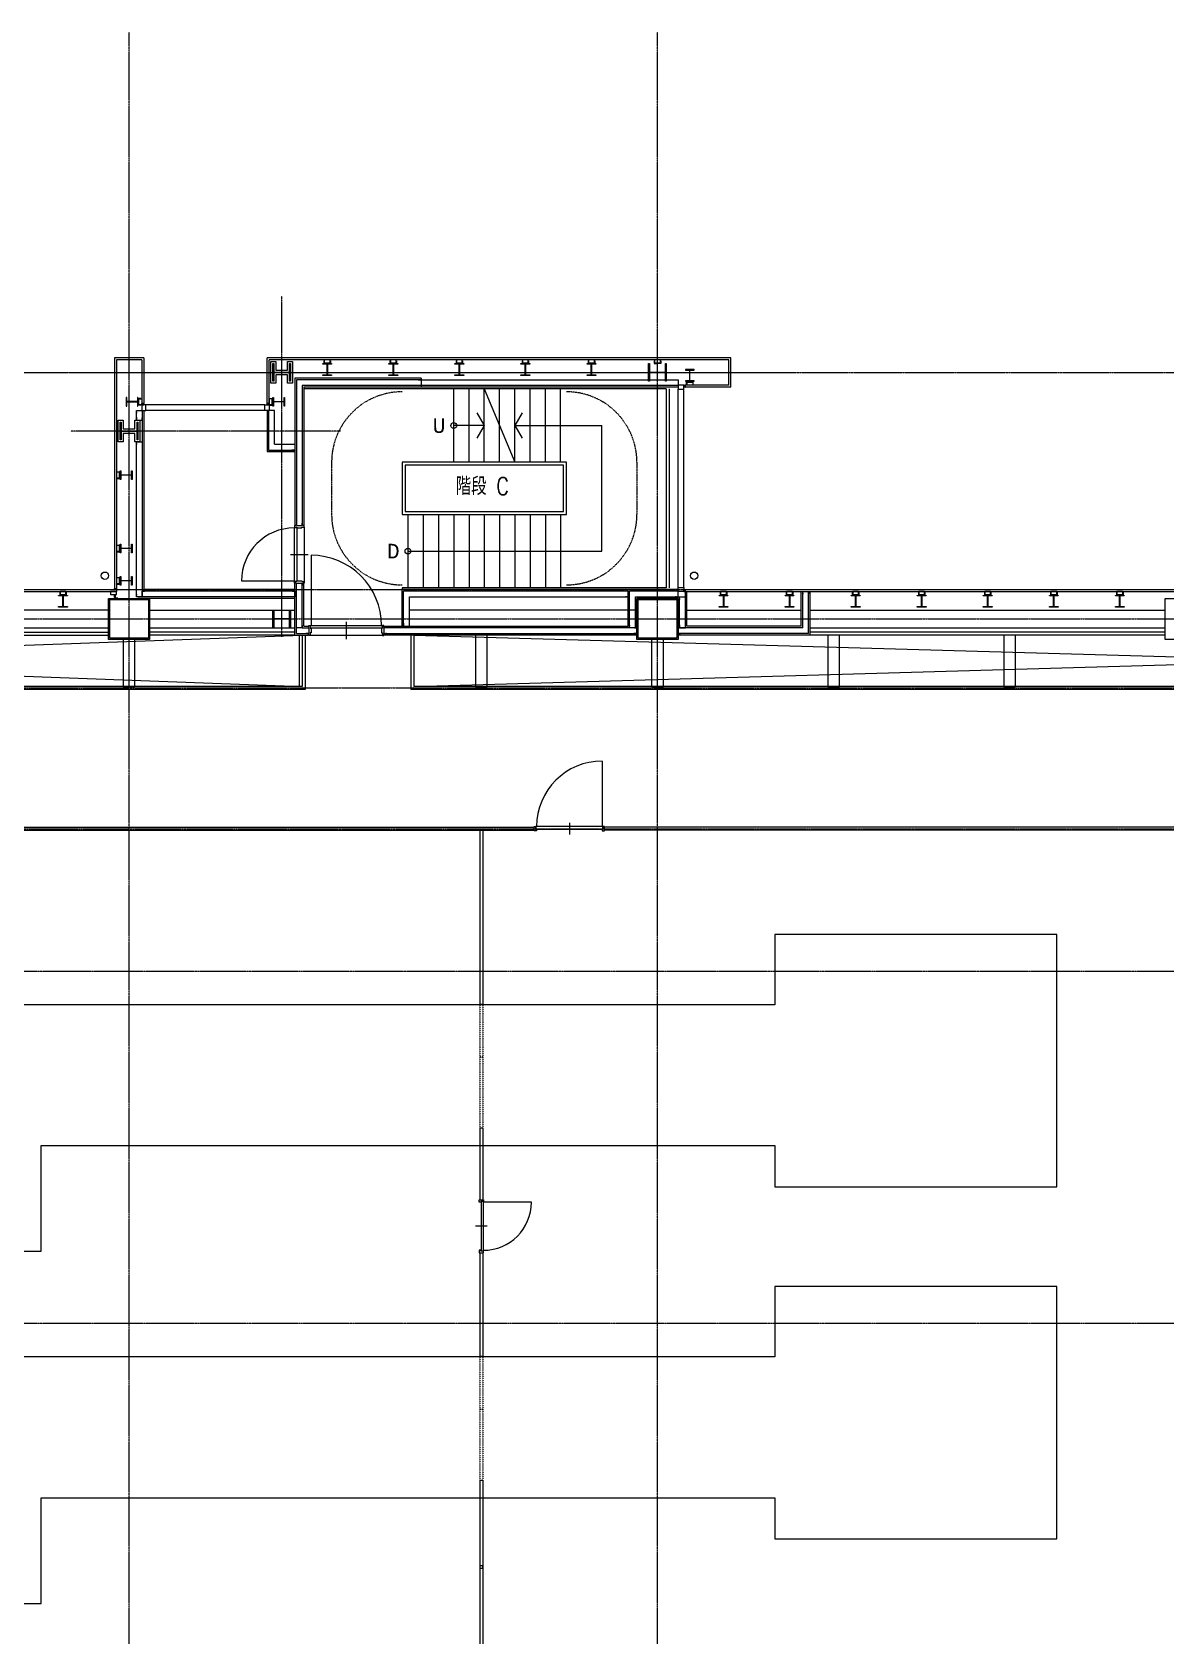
# Model space of a CAD drawing. Extents: x 73996 to 686888, y -9729 to 263202.
# Drawn here: x 407273 to 426586, y 235873 to 263202 of the extents above; entities that cross this region are included whole.
import ezdxf
from ezdxf.enums import TextEntityAlignment as Align

# ---------------------------------------------------------------- set-up
doc = ezdxf.new("R2010")
doc.units = 0
doc.header["$LTSCALE"] = 20
for name, pattern in [('Data Center Layout_L20$0$CENTER', [2, 1.25, -0.25, 0.25, -0.25]), ('Data Center Layout_L20$0$DOTK1', [0.1, 0.05, -0.05]), ('Data Center Layout_L20$0$HIDDENK2', [0.5, 0.25, -0.25])]:
    doc.linetypes.add(name, pattern=pattern)
for name, color, linetype, lineweight in [('Data Center Layout_L20$0$ARC', 252, 'Continuous', 0), ('Data Center Layout_L20$0$H-SIN', 252, 'Data Center Layout_L20$0$CENTER', 9), ('Data Center Layout_L20$0$K-SIN', 252, 'Data Center Layout_L20$0$CENTER', 9), ('Data Center Layout_L20$0$SUGATA3', 252, 'Continuous', 0)]:
    doc.layers.add(name, color=color, linetype=linetype, lineweight=lineweight)
doc.styles.add('Data Center Layout_L20$0$ATS', font='monotxt', dxfattribs={"bigfont": 'BIGFONT'})
doc.styles.add('Data Center Layout_L20$0$ROMS', font='ROMANS.shx', dxfattribs={"bigfont": 'bigfont.shx'})

# ---------------------------------------------------------------- blocks, each defined once
blk = doc.blocks.new('Data Center Layout_L20$0$A$C80dc7663')
at = {"layer": 'Data Center Layout_L20$0$ARC'}
for p, q in [((451190.24, 224495.59), (450690.24, 224495.59)), ((450690.24, 224495.59), (450690.24, 220545.59)), ((450725.24, 224460.59), (450725.24, 220510.59)), ((451155.24, 224460.59), (450725.24, 224460.59)), ((451155.24, 224460.59), (451155.24, 223715.59)), ((451190.24, 224495.59), (451190.24, 223715.59)), ((461190.24, 224495.59), (453290.24, 224495.59)), ((453290.24, 223715.59), (453290.24, 224495.59)), ((453325.24, 223715.59), (453325.24, 224460.59)), ((461155.24, 224460.59), (453325.24, 224460.59)), ((461155.24, 224030.59), (461155.24, 224460.59)), ((461190.24, 223995.59), (461190.24, 224495.59)), ((453765.24, 224145.59), (453765.24, 221635.59)), ((455915.24, 224145.59), (453765.24, 224145.59)), ((453790.24, 224120.59), (453790.24, 221635.59)), ((455915.24, 224120.59), (453790.24, 224120.59)), ((455915.24, 224145.59), (455915.24, 223995.59)), ((460290.24, 224020.59), (453890.24, 224020.59)), ((453890.24, 224020.59), (453890.24, 221635.59)), ((460290.24, 223995.59), (453915.24, 223995.59)), ((453915.24, 223995.59), (453915.24, 221635.59)), ((460140.24, 223965.59), (460140.24, 220575.59)), ((460290.24, 220580.59), (460290.24, 223960.59)), ((460390.24, 223995.59), (460390.24, 224030.59)), ((460390.24, 220580.59), (460390.24, 223960.59)), ((461155.24, 224030.59), (460410.24, 224030.59)), ((460410.24, 223995.59), (460410.24, 224030.59)), ((461190.24, 223995.59), (460410.24, 223995.59)), ((451190.24, 223715.59), (451155.24, 223715.59)), ((451190.24, 223695.59), (451155.24, 223695.59)), ((451165.24, 223595.59), (451165.24, 220420.59)), ((451190.24, 223595.59), (451190.24, 220545.59)), ((453255.24, 223695.59), (451225.24, 223695.59)), ((453255.24, 223595.59), (451225.24, 223595.59)), ((453290.24, 223715.59), (453325.24, 223715.59)), ((453290.24, 223695.59), (453325.24, 223695.59)), ((453290.24, 223595.59), (453290.24, 222895.59)), ((453315.24, 223595.59), (453315.24, 222920.59)), ((453290.24, 222895.59), (453765.24, 222895.59)), ((453315.24, 222920.59), (453765.24, 222920.59)), ((453925.24, 221610.59), (453925.24, 220680.59)), ((453765.24, 219770.59), (453765.24, 220655.59)), ((453790.24, 219795.59), (453790.24, 220655.59)), ((453890.24, 219895.59), (453890.24, 220655.59)), ((453915.24, 219920.59), (453915.24, 220655.59)), ((430005.24, 220545.59), (450690.24, 220545.59)), ((430005.24, 220510.59), (450725.24, 220510.59)), ((453765.24, 220395.59), (451090.24, 220395.59)), ((453765.24, 220420.59), (451115.24, 220420.59)), ((453765.24, 220520.59), (451165.24, 220520.59)), ((453765.24, 220545.59), (451190.24, 220545.59)), ((460290.24, 220545.59), (455590.24, 220545.59)), ((455590.24, 219920.59), (455590.24, 220545.59)), ((455615.24, 219920.59), (455615.24, 220520.59)), ((459440.24, 220520.59), (455615.24, 220520.59)), ((459440.24, 219920.59), (459440.24, 220545.59)), ((460290.24, 220520.59), (459465.24, 220520.59)), ((459465.24, 219895.59), (459465.24, 220520.59)), ((459565.24, 219895.59), (459565.24, 220420.59)), ((459565.24, 220420.59), (460315.24, 220420.59)), ((460290.24, 220395.59), (459590.24, 220395.59)), ((459590.24, 219770.59), (459590.24, 220395.59)), ((460290.24, 219770.59), (460290.24, 220395.59)), ((460315.24, 219895.59), (460315.24, 220420.59)), ((460390.24, 220545.59), (504690.24, 220545.59)), ((460390.24, 220545.59), (460390.24, 220510.59)), ((460390.24, 220510.59), (504725.24, 220510.59)), ((460410.24, 220545.59), (460410.24, 220510.59)), ((460415.24, 219895.59), (460415.24, 220510.59)), ((460440.24, 219920.59), (460440.24, 220510.59)), ((462390.24, 219920.59), (462390.24, 220510.59)), ((462415.24, 219895.59), (462415.24, 220510.59)), ((462515.24, 219795.59), (462515.24, 220510.59)), ((462540.24, 219770.59), (462540.24, 220510.59)), ((451290.24, 220195.59), (453765.24, 220195.59)), ((459590.24, 220195.59), (455715.24, 220195.59)), ((460440.24, 220195.59), (462390.24, 220195.59)), ((462540.24, 220195.59), (468590.24, 220195.59)), ((430090.24, 219770.59), (453890.24, 218895.59)), ((430090.24, 218895.59), (453890.24, 219770.59)), ((442290.24, 219820.59), (450590.24, 219820.59)), ((442290.24, 219770.59), (450590.24, 219770.59)), ((451290.24, 219895.59), (453765.24, 219895.59)), ((453765.24, 219820.59), (451290.24, 219820.59)), ((453765.24, 219770.59), (451290.24, 219770.59)), ((453765.24, 219770.59), (453990.24, 219770.59)), ((453790.24, 219795.59), (454000.24, 219795.59)), ((453890.24, 219895.59), (454000.24, 219895.59)), ((453890.24, 219770.59), (453890.24, 218895.59)), ((453915.24, 219920.59), (454000.24, 219920.59)), ((453940.24, 219770.59), (453940.24, 218845.59)), ((455255.24, 219760.59), (454025.24, 219760.59)), ((455280.24, 219920.59), (459440.24, 219920.59)), ((459590.24, 219895.59), (455280.24, 219895.59)), ((455280.24, 219795.59), (459590.24, 219795.59)), ((459590.24, 219770.59), (455290.24, 219770.59)), ((455740.24, 219770.59), (455740.24, 218845.59)), ((455790.24, 219770.59), (486290.24, 218895.59)), ((455790.24, 218895.59), (486290.24, 219770.59)), ((455790.24, 219770.59), (455790.24, 218895.59)), ((462415.24, 219895.59), (460290.24, 219895.59)), ((462515.24, 219795.59), (460290.24, 219795.59)), ((462540.24, 219770.59), (460290.24, 219770.59)), ((462390.24, 219920.59), (460440.24, 219920.59)), ((462540.24, 219895.59), (468590.24, 219895.59)), ((468590.24, 219820.59), (462540.24, 219820.59)), ((468590.24, 219770.59), (462540.24, 219770.59)), ((453940.24, 218845.59), (430040.24, 218845.59)), ((453890.24, 218895.59), (430090.24, 218895.59)), ((486290.24, 218845.59), (455740.24, 218845.59)), ((486290.24, 218895.59), (455790.24, 218895.59)), ((458999.24, 217623.59), (458999.24, 216505.59)), ((442840.24, 216495.59), (457840.24, 216495.59)), ((458440.24, 216570.59), (458440.24, 216370.59)), ((472540.24, 216495.59), (459040.24, 216495.59)), ((442840.24, 216445.59), (457840.24, 216445.59)), ((456915.24, 216445.59), (456915.24, 213475.59)), ((456965.24, 216445.59), (456965.24, 213475.59)), ((472540.24, 216445.59), (459040.24, 216445.59)), ((456965.24, 213475.59), (456915.24, 213475.59)), ((456915.24, 211365.59), (456915.24, 210145.59)), ((456965.24, 211365.59), (456915.24, 211365.59)), ((456965.24, 211365.59), (456965.24, 210145.59)), ((457793.24, 210104.59), (456975.24, 210104.59)), ((457040.24, 209695.59), (456840.24, 209695.59)), ((456915.24, 209245.59), (456915.24, 207475.59)), ((456965.24, 209245.59), (456965.24, 207475.59)), ((456965.24, 207475.59), (456915.24, 207475.59)), ((456915.24, 205365.59), (456915.24, 202070.59)), ((456965.24, 205365.59), (456915.24, 205365.59)), ((456965.24, 205365.59), (456965.24, 202020.59))]:
    blk.add_line(p, q, dxfattribs=at)
at = {"layer": 'Data Center Layout_L20$0$ARC', "linetype": 'Continuous'}
for p, q in [((453690.24, 221145.59), (453990.24, 221145.59)), ((454040.24, 221130.59), (454040.24, 219930.59)), ((452855.24, 220695.59), (453755.24, 220695.59)), ((454640.24, 219995.59), (454640.24, 219699.59))]:
    blk.add_line(p, q, dxfattribs=at)
at = {"layer": 'Data Center Layout_L20$0$ARC', "linetype": 'Data Center Layout_L20$0$DOTK1'}
for p, q in [((456915.24, 213475.59), (456915.24, 211365.59)), ((456965.24, 213475.59), (456965.24, 211365.59)), ((456965.24, 212575.59), (456915.24, 212575.59)), ((456915.24, 207475.59), (456915.24, 205365.59)), ((456965.24, 207475.59), (456965.24, 205365.59)), ((456965.24, 206575.59), (456915.24, 206575.59))]:
    blk.add_line(p, q, dxfattribs=at)
at = {"layer": 'Data Center Layout_L20$0$ARC'}
for points in [[(453725.24, 224430.59), (453725.24, 224060.59), (453640.24, 224060.59), (453640.24, 224205.59), (453440.24, 224205.59), (453440.24, 224060.59), (453355.24, 224060.59), (453355.24, 224430.59), (453440.24, 224430.59), (453440.24, 224285.59), (453640.24, 224285.59), (453640.24, 224430.59)], [(453690.24, 224395.59), (453690.24, 224095.59), (453675.24, 224095.59), (453675.24, 224240.59), (453405.24, 224240.59), (453405.24, 224095.59), (453390.24, 224095.59), (453390.24, 224395.59), (453405.24, 224395.59), (453405.24, 224250.59), (453675.24, 224250.59), (453675.24, 224395.59)], [(454240.24, 224395.59), (454390.24, 224395.59), (454390.24, 224386.59), (454318.24, 224386.59), (454318.24, 224204.59), (454390.24, 224204.59), (454390.24, 224195.59), (454240.24, 224195.59), (454240.24, 224204.59), (454312.24, 224204.59), (454312.24, 224386.59), (454240.24, 224386.59)], [(454259.24, 224445.59), (454259.24, 224395.59), (454309.24, 224395.59), (454309.24, 224401.59), (454265.24, 224401.59), (454265.24, 224445.59)], [(454265.24, 224410.59), (454365.24, 224410.59), (454365.24, 224460.59), (454265.24, 224460.59)], [(454371.24, 224445.59), (454371.24, 224395.59), (454321.24, 224395.59), (454321.24, 224401.59), (454365.24, 224401.59), (454365.24, 224445.59)], [(455365.24, 224395.59), (455515.24, 224395.59), (455515.24, 224386.59), (455443.24, 224386.59), (455443.24, 224204.59), (455515.24, 224204.59), (455515.24, 224195.59), (455365.24, 224195.59), (455365.24, 224204.59), (455437.24, 224204.59), (455437.24, 224386.59), (455365.24, 224386.59)], [(455384.24, 224445.59), (455384.24, 224395.59), (455434.24, 224395.59), (455434.24, 224401.59), (455390.24, 224401.59), (455390.24, 224445.59)], [(455390.24, 224410.59), (455490.24, 224410.59), (455490.24, 224460.59), (455390.24, 224460.59)], [(455496.24, 224445.59), (455496.24, 224395.59), (455446.24, 224395.59), (455446.24, 224401.59), (455490.24, 224401.59), (455490.24, 224445.59)], [(456490.24, 224395.59), (456640.24, 224395.59), (456640.24, 224386.59), (456568.24, 224386.59), (456568.24, 224204.59), (456640.24, 224204.59), (456640.24, 224195.59), (456490.24, 224195.59), (456490.24, 224204.59), (456562.24, 224204.59), (456562.24, 224386.59), (456490.24, 224386.59)], [(456509.24, 224445.59), (456509.24, 224395.59), (456559.24, 224395.59), (456559.24, 224401.59), (456515.24, 224401.59), (456515.24, 224445.59)], [(456515.24, 224410.59), (456615.24, 224410.59), (456615.24, 224460.59), (456515.24, 224460.59)], [(456621.24, 224445.59), (456621.24, 224395.59), (456571.24, 224395.59), (456571.24, 224401.59), (456615.24, 224401.59), (456615.24, 224445.59)], [(457615.24, 224395.59), (457765.24, 224395.59), (457765.24, 224386.59), (457693.24, 224386.59), (457693.24, 224204.59), (457765.24, 224204.59), (457765.24, 224195.59), (457615.24, 224195.59), (457615.24, 224204.59), (457687.24, 224204.59), (457687.24, 224386.59), (457615.24, 224386.59)], [(457634.24, 224445.59), (457634.24, 224395.59), (457684.24, 224395.59), (457684.24, 224401.59), (457640.24, 224401.59), (457640.24, 224445.59)], [(457640.24, 224410.59), (457740.24, 224410.59), (457740.24, 224460.59), (457640.24, 224460.59)], [(457746.24, 224445.59), (457746.24, 224395.59), (457696.24, 224395.59), (457696.24, 224401.59), (457740.24, 224401.59), (457740.24, 224445.59)], [(458740.24, 224395.59), (458890.24, 224395.59), (458890.24, 224386.59), (458818.24, 224386.59), (458818.24, 224204.59), (458890.24, 224204.59), (458890.24, 224195.59), (458740.24, 224195.59), (458740.24, 224204.59), (458812.24, 224204.59), (458812.24, 224386.59), (458740.24, 224386.59)], [(458759.24, 224445.59), (458759.24, 224395.59), (458809.24, 224395.59), (458809.24, 224401.59), (458765.24, 224401.59), (458765.24, 224445.59)], [(458765.24, 224410.59), (458865.24, 224410.59), (458865.24, 224460.59), (458765.24, 224460.59)], [(458871.24, 224445.59), (458871.24, 224395.59), (458821.24, 224395.59), (458821.24, 224401.59), (458865.24, 224401.59), (458865.24, 224445.59)], [(460090.24, 224395.59), (460090.24, 224095.59), (460075.24, 224095.59), (460075.24, 224240.59), (459805.24, 224240.59), (459805.24, 224095.59), (459790.24, 224095.59), (459790.24, 224395.59), (459805.24, 224395.59), (459805.24, 224250.59), (460075.24, 224250.59), (460075.24, 224395.59)], [(459884.24, 224445.59), (459884.24, 224395.59), (459934.24, 224395.59), (459934.24, 224401.59), (459890.24, 224401.59), (459890.24, 224445.59)], [(459890.24, 224410.59), (459990.24, 224410.59), (459990.24, 224460.59), (459890.24, 224460.59)], [(459996.24, 224445.59), (459996.24, 224395.59), (459946.24, 224395.59), (459946.24, 224401.59), (459990.24, 224401.59), (459990.24, 224445.59)], [(460415.24, 224095.59), (460565.24, 224095.59), (460565.24, 224104.59), (460493.24, 224104.59), (460493.24, 224286.59), (460565.24, 224286.59), (460565.24, 224295.59), (460415.24, 224295.59), (460415.24, 224286.59), (460487.24, 224286.59), (460487.24, 224104.59), (460415.24, 224104.59)], [(460290.24, 223960.59), (460390.24, 223960.59), (460390.24, 224030.59), (460290.24, 224030.59)], [(460434.24, 224045.59), (460434.24, 224095.59), (460484.24, 224095.59), (460484.24, 224089.59), (460440.24, 224089.59), (460440.24, 224045.59)], [(460440.24, 224080.59), (460540.24, 224080.59), (460540.24, 224030.59), (460440.24, 224030.59)], [(460546.24, 224045.59), (460546.24, 224095.59), (460496.24, 224095.59), (460496.24, 224089.59), (460540.24, 224089.59), (460540.24, 224045.59)], [(451090.24, 223670.59), (451090.24, 223820.59), (451081.24, 223820.59), (451081.24, 223748.59), (450899.24, 223748.59), (450899.24, 223820.59), (450890.24, 223820.59), (450890.24, 223670.59), (450899.24, 223670.59), (450899.24, 223742.59), (451081.24, 223742.59), (451081.24, 223670.59)], [(451140.24, 223801.59), (451090.24, 223801.59), (451090.24, 223751.59), (451096.24, 223751.59), (451096.24, 223795.59), (451140.24, 223795.59)], [(451140.24, 223689.59), (451090.24, 223689.59), (451090.24, 223739.59), (451096.24, 223739.59), (451096.24, 223695.59), (451140.24, 223695.59)], [(451105.24, 223695.59), (451105.24, 223795.59), (451155.24, 223795.59), (451155.24, 223695.59)], [(451225.24, 223595.59), (451225.24, 223695.59), (451155.24, 223695.59), (451155.24, 223595.59)], [(453255.24, 223595.59), (453255.24, 223695.59), (453325.24, 223695.59), (453325.24, 223595.59)], [(453375.24, 223695.59), (453375.24, 223795.59), (453325.24, 223795.59), (453325.24, 223695.59)], [(453340.24, 223801.59), (453390.24, 223801.59), (453390.24, 223751.59), (453384.24, 223751.59), (453384.24, 223795.59), (453340.24, 223795.59)], [(453340.24, 223689.59), (453390.24, 223689.59), (453390.24, 223739.59), (453384.24, 223739.59), (453384.24, 223695.59), (453340.24, 223695.59)], [(453390.24, 223670.59), (453390.24, 223820.59), (453399.24, 223820.59), (453399.24, 223748.59), (453581.24, 223748.59), (453581.24, 223820.59), (453590.24, 223820.59), (453590.24, 223670.59), (453581.24, 223670.59), (453581.24, 223742.59), (453399.24, 223742.59), (453399.24, 223670.59)], [(451125.24, 223430.59), (451125.24, 223060.59), (451040.24, 223060.59), (451040.24, 223205.59), (450840.24, 223205.59), (450840.24, 223060.59), (450755.24, 223060.59), (450755.24, 223430.59), (450840.24, 223430.59), (450840.24, 223285.59), (451040.24, 223285.59), (451040.24, 223430.59)], [(451090.24, 223395.59), (451090.24, 223095.59), (451075.24, 223095.59), (451075.24, 223240.59), (450805.24, 223240.59), (450805.24, 223095.59), (450790.24, 223095.59), (450790.24, 223395.59), (450805.24, 223395.59), (450805.24, 223250.59), (451075.24, 223250.59), (451075.24, 223395.59)], [(450775.24, 222445.59), (450775.24, 222545.59), (450725.24, 222545.59), (450725.24, 222445.59)], [(450740.24, 222551.59), (450790.24, 222551.59), (450790.24, 222501.59), (450784.24, 222501.59), (450784.24, 222545.59), (450740.24, 222545.59)], [(450740.24, 222439.59), (450790.24, 222439.59), (450790.24, 222489.59), (450784.24, 222489.59), (450784.24, 222445.59), (450740.24, 222445.59)], [(450790.24, 222420.59), (450790.24, 222570.59), (450799.24, 222570.59), (450799.24, 222498.59), (450981.24, 222498.59), (450981.24, 222570.59), (450990.24, 222570.59), (450990.24, 222420.59), (450981.24, 222420.59), (450981.24, 222492.59), (450799.24, 222492.59), (450799.24, 222420.59)], [(458340.24, 221875.59), (458340.24, 222665.59), (455640.24, 222665.59), (455640.24, 221875.59)], [(453755.24, 220685.59), (453755.24, 221605.59), (453795.24, 221605.59), (453795.24, 220685.59)], [(450775.24, 221195.59), (450775.24, 221295.59), (450725.24, 221295.59), (450725.24, 221195.59)], [(450740.24, 221301.59), (450790.24, 221301.59), (450790.24, 221251.59), (450784.24, 221251.59), (450784.24, 221295.59), (450740.24, 221295.59)], [(450740.24, 221189.59), (450790.24, 221189.59), (450790.24, 221239.59), (450784.24, 221239.59), (450784.24, 221195.59), (450740.24, 221195.59)], [(450790.24, 221170.59), (450790.24, 221320.59), (450799.24, 221320.59), (450799.24, 221248.59), (450981.24, 221248.59), (450981.24, 221320.59), (450990.24, 221320.59), (450990.24, 221170.59), (450981.24, 221170.59), (450981.24, 221242.59), (450799.24, 221242.59), (450799.24, 221170.59)], [(450690.24, 220545.59), (450690.24, 220565.59), (450725.24, 220565.59), (450725.24, 220545.59)], [(450775.24, 220645.59), (450775.24, 220745.59), (450725.24, 220745.59), (450725.24, 220645.59)], [(450740.24, 220751.59), (450790.24, 220751.59), (450790.24, 220701.59), (450784.24, 220701.59), (450784.24, 220745.59), (450740.24, 220745.59)], [(450740.24, 220639.59), (450790.24, 220639.59), (450790.24, 220689.59), (450784.24, 220689.59), (450784.24, 220645.59), (450740.24, 220645.59)], [(450790.24, 220620.59), (450790.24, 220770.59), (450799.24, 220770.59), (450799.24, 220698.59), (450981.24, 220698.59), (450981.24, 220770.59), (450990.24, 220770.59), (450990.24, 220620.59), (450981.24, 220620.59), (450981.24, 220692.59), (450799.24, 220692.59), (450799.24, 220620.59)], [(460290.24, 220580.59), (460390.24, 220580.59), (460390.24, 220510.59), (460290.24, 220510.59)], [(449740.24, 220445.59), (449890.24, 220445.59), (449890.24, 220436.59), (449818.24, 220436.59), (449818.24, 220254.59), (449890.24, 220254.59), (449890.24, 220245.59), (449740.24, 220245.59), (449740.24, 220254.59), (449812.24, 220254.59), (449812.24, 220436.59), (449740.24, 220436.59)], [(449759.24, 220495.59), (449759.24, 220445.59), (449809.24, 220445.59), (449809.24, 220451.59), (449765.24, 220451.59), (449765.24, 220495.59)], [(449765.24, 220460.59), (449865.24, 220460.59), (449865.24, 220510.59), (449765.24, 220510.59)], [(449871.24, 220495.59), (449871.24, 220445.59), (449821.24, 220445.59), (449821.24, 220451.59), (449865.24, 220451.59), (449865.24, 220495.59)], [(450590.24, 219695.59), (450590.24, 220395.59), (451290.24, 220395.59), (451290.24, 219695.59)], [(450610.24, 219715.59), (450610.24, 220375.59), (451270.24, 220375.59), (451270.24, 219715.59)], [(450625.24, 220460.59), (450725.24, 220460.59), (450725.24, 220510.59), (450625.24, 220510.59)], [(450650.24, 220460.59), (450700.24, 220460.59), (450700.24, 220410.59), (450694.24, 220410.59), (450694.24, 220454.59), (450650.24, 220454.59)], [(450700.24, 220445.59), (450700.24, 220395.59), (450750.24, 220395.59), (450750.24, 220401.59), (450706.24, 220401.59), (450706.24, 220445.59)], [(459590.24, 219695.59), (459590.24, 220395.59), (460290.24, 220395.59), (460290.24, 219695.59)], [(459610.24, 219715.59), (459610.24, 220375.59), (460270.24, 220375.59), (460270.24, 219715.59)], [(460990.24, 220445.59), (461140.24, 220445.59), (461140.24, 220436.59), (461068.24, 220436.59), (461068.24, 220254.59), (461140.24, 220254.59), (461140.24, 220245.59), (460990.24, 220245.59), (460990.24, 220254.59), (461062.24, 220254.59), (461062.24, 220436.59), (460990.24, 220436.59)], [(461009.24, 220495.59), (461009.24, 220445.59), (461059.24, 220445.59), (461059.24, 220451.59), (461015.24, 220451.59), (461015.24, 220495.59)], [(461015.24, 220460.59), (461115.24, 220460.59), (461115.24, 220510.59), (461015.24, 220510.59)], [(461121.24, 220495.59), (461121.24, 220445.59), (461071.24, 220445.59), (461071.24, 220451.59), (461115.24, 220451.59), (461115.24, 220495.59)], [(462115.24, 220445.59), (462265.24, 220445.59), (462265.24, 220436.59), (462193.24, 220436.59), (462193.24, 220254.59), (462265.24, 220254.59), (462265.24, 220245.59), (462115.24, 220245.59), (462115.24, 220254.59), (462187.24, 220254.59), (462187.24, 220436.59), (462115.24, 220436.59)], [(462134.24, 220495.59), (462134.24, 220445.59), (462184.24, 220445.59), (462184.24, 220451.59), (462140.24, 220451.59), (462140.24, 220495.59)], [(462140.24, 220460.59), (462240.24, 220460.59), (462240.24, 220510.59), (462140.24, 220510.59)], [(462246.24, 220495.59), (462246.24, 220445.59), (462196.24, 220445.59), (462196.24, 220451.59), (462240.24, 220451.59), (462240.24, 220495.59)], [(463240.24, 220445.59), (463390.24, 220445.59), (463390.24, 220436.59), (463318.24, 220436.59), (463318.24, 220254.59), (463390.24, 220254.59), (463390.24, 220245.59), (463240.24, 220245.59), (463240.24, 220254.59), (463312.24, 220254.59), (463312.24, 220436.59), (463240.24, 220436.59)], [(463259.24, 220495.59), (463259.24, 220445.59), (463309.24, 220445.59), (463309.24, 220451.59), (463265.24, 220451.59), (463265.24, 220495.59)], [(463265.24, 220460.59), (463365.24, 220460.59), (463365.24, 220510.59), (463265.24, 220510.59)], [(463371.24, 220495.59), (463371.24, 220445.59), (463321.24, 220445.59), (463321.24, 220451.59), (463365.24, 220451.59), (463365.24, 220495.59)], [(464365.24, 220445.59), (464515.24, 220445.59), (464515.24, 220436.59), (464443.24, 220436.59), (464443.24, 220254.59), (464515.24, 220254.59), (464515.24, 220245.59), (464365.24, 220245.59), (464365.24, 220254.59), (464437.24, 220254.59), (464437.24, 220436.59), (464365.24, 220436.59)], [(464384.24, 220495.59), (464384.24, 220445.59), (464434.24, 220445.59), (464434.24, 220451.59), (464390.24, 220451.59), (464390.24, 220495.59)], [(464390.24, 220460.59), (464490.24, 220460.59), (464490.24, 220510.59), (464390.24, 220510.59)], [(464496.24, 220495.59), (464496.24, 220445.59), (464446.24, 220445.59), (464446.24, 220451.59), (464490.24, 220451.59), (464490.24, 220495.59)], [(465490.24, 220445.59), (465640.24, 220445.59), (465640.24, 220436.59), (465568.24, 220436.59), (465568.24, 220254.59), (465640.24, 220254.59), (465640.24, 220245.59), (465490.24, 220245.59), (465490.24, 220254.59), (465562.24, 220254.59), (465562.24, 220436.59), (465490.24, 220436.59)], [(465509.24, 220495.59), (465509.24, 220445.59), (465559.24, 220445.59), (465559.24, 220451.59), (465515.24, 220451.59), (465515.24, 220495.59)], [(465515.24, 220460.59), (465615.24, 220460.59), (465615.24, 220510.59), (465515.24, 220510.59)], [(465621.24, 220495.59), (465621.24, 220445.59), (465571.24, 220445.59), (465571.24, 220451.59), (465615.24, 220451.59), (465615.24, 220495.59)], [(466615.24, 220445.59), (466765.24, 220445.59), (466765.24, 220436.59), (466693.24, 220436.59), (466693.24, 220254.59), (466765.24, 220254.59), (466765.24, 220245.59), (466615.24, 220245.59), (466615.24, 220254.59), (466687.24, 220254.59), (466687.24, 220436.59), (466615.24, 220436.59)], [(466634.24, 220495.59), (466634.24, 220445.59), (466684.24, 220445.59), (466684.24, 220451.59), (466640.24, 220451.59), (466640.24, 220495.59)], [(466640.24, 220460.59), (466740.24, 220460.59), (466740.24, 220510.59), (466640.24, 220510.59)], [(466746.24, 220495.59), (466746.24, 220445.59), (466696.24, 220445.59), (466696.24, 220451.59), (466740.24, 220451.59), (466740.24, 220495.59)], [(467740.24, 220445.59), (467890.24, 220445.59), (467890.24, 220436.59), (467818.24, 220436.59), (467818.24, 220254.59), (467890.24, 220254.59), (467890.24, 220245.59), (467740.24, 220245.59), (467740.24, 220254.59), (467812.24, 220254.59), (467812.24, 220436.59), (467740.24, 220436.59)], [(467759.24, 220495.59), (467759.24, 220445.59), (467809.24, 220445.59), (467809.24, 220451.59), (467765.24, 220451.59), (467765.24, 220495.59)], [(467765.24, 220460.59), (467865.24, 220460.59), (467865.24, 220510.59), (467765.24, 220510.59)], [(467871.24, 220495.59), (467871.24, 220445.59), (467821.24, 220445.59), (467821.24, 220451.59), (467865.24, 220451.59), (467865.24, 220495.59)], [(468590.24, 219695.59), (468590.24, 220395.59), (469290.24, 220395.59), (469290.24, 219695.59)], [(442290.24, 219895.59), (450590.24, 219895.59), (450590.24, 220195.59), (442290.24, 220195.59)], [(453690.24, 220195.59), (453690.24, 219895.59), (453675.24, 219895.59), (453675.24, 220040.59), (453405.24, 220040.59), (453405.24, 219895.59), (453390.24, 219895.59), (453390.24, 220195.59), (453405.24, 220195.59), (453405.24, 220050.59), (453675.24, 220050.59), (453675.24, 220195.59)], [(454030.24, 219930.59), (455250.24, 219930.59), (455250.24, 219890.59), (454030.24, 219890.59)], [(456840.24, 218895.59), (457040.24, 218895.59), (457040.24, 219770.59), (456840.24, 219770.59)], [(462840.24, 218895.59), (463040.24, 218895.59), (463040.24, 219770.59), (462840.24, 219770.59)], [(465840.24, 218895.59), (466040.24, 218895.59), (466040.24, 219770.59), (465840.24, 219770.59)], [(450840.24, 218895.59), (451040.24, 218895.59), (451040.24, 219695.59), (450840.24, 219695.59)], [(459840.24, 218887.59), (460040.24, 218887.59), (460040.24, 219695.59), (459840.24, 219695.59)], [(457881.24, 216460.59), (457881.24, 216435.59), (457840.24, 216435.59), (457840.24, 216505.59), (457865.24, 216505.59), (457865.24, 216460.59)], [(459010.24, 216505.59), (457870.24, 216505.59), (457870.24, 216465.59), (459010.24, 216465.59)], [(458999.24, 216460.59), (458999.24, 216435.59), (459040.24, 216435.59), (459040.24, 216505.59), (459015.24, 216505.59), (459015.24, 216460.59)], [(447840.24, 209270.59), (449440.24, 209270.59), (449440.24, 211070.59), (461940.24, 211070.59), (461940.24, 210370.59), (466740.24, 210370.59), (466740.24, 214670.59), (461940.24, 214670.59), (461940.24, 213470.59), (446540.24, 213470.59), (446540.24, 215270.59), (444940.24, 215270.59), (444940.24, 213470.59), (432710.24, 213470.59), (432710.24, 211070.59), (447840.24, 211070.59)], [(456930.24, 210104.59), (456905.24, 210104.59), (456905.24, 210145.59), (456975.24, 210145.59), (456975.24, 210120.59), (456930.24, 210120.59)], [(456975.24, 209275.59), (456975.24, 210115.59), (456935.24, 210115.59), (456935.24, 209275.59)], [(447840.24, 203270.59), (449440.24, 203270.59), (449440.24, 205070.59), (461940.24, 205070.59), (461940.24, 204370.59), (466740.24, 204370.59), (466740.24, 208670.59), (461940.24, 208670.59), (461940.24, 207470.59), (446540.24, 207470.59), (446540.24, 209270.59), (444940.24, 209270.59), (444940.24, 207470.59), (432710.24, 207470.59), (432710.24, 205070.59), (447840.24, 205070.59)], [(456930.24, 209286.59), (456905.24, 209286.59), (456905.24, 209245.59), (456975.24, 209245.59), (456975.24, 209270.59), (456930.24, 209270.59)], [(456915.24, 203870.59), (456965.24, 203870.59), (456965.24, 203910.59), (456915.24, 203910.59)]]:
    blk.add_lwpolyline(points, close=True, dxfattribs=at)
for points in [[(455875.24, 224110.59), (455875.24, 224120.59), (455915.24, 224120.59), (455915.24, 224020.59), (455875.24, 224020.59), (455875.24, 224030.59)], [(460250.24, 224110.59), (460250.24, 224120.59), (460290.24, 224120.59), (460290.24, 224020.59), (460250.24, 224020.59), (460250.24, 224030.59)], [(460410.24, 224010.59), (460390.24, 224030.59), (460410.24, 224030.59), (460410.24, 224010.59), (460390.24, 224010.59), (460390.24, 224030.59)], [(451075.24, 223555.59), (451065.24, 223555.59), (451065.24, 223595.59), (451165.24, 223595.59), (451165.24, 223555.59), (451155.24, 223555.59)], [(451175.24, 223715.59), (451155.24, 223695.59), (451155.24, 223715.59), (451175.24, 223715.59), (451175.24, 223695.59), (451155.24, 223695.59)], [(453305.24, 223715.59), (453325.24, 223695.59), (453325.24, 223715.59), (453305.24, 223715.59), (453305.24, 223695.59), (453325.24, 223695.59)], [(453405.24, 223555.59), (453415.24, 223555.59), (453415.24, 223595.59), (453315.24, 223595.59), (453315.24, 223555.59), (453325.24, 223555.59)], [(451075.24, 223470.59), (451065.24, 223470.59), (451065.24, 223430.59), (451165.24, 223430.59), (451165.24, 223470.59), (451155.24, 223470.59)], [(451075.24, 223020.59), (451065.24, 223020.59), (451065.24, 223060.59), (451165.24, 223060.59), (451165.24, 223020.59), (451155.24, 223020.59)], [(453725.24, 223010.59), (453725.24, 223020.59), (453765.24, 223020.59), (453765.24, 222920.59), (453725.24, 222920.59), (453725.24, 222930.59)], [(453800.24, 221675.59), (453790.24, 221675.59), (453790.24, 221635.59), (453890.24, 221635.59), (453890.24, 221675.59), (453880.24, 221675.59)], [(453780.24, 221635.59), (453755.24, 221635.59), (453755.24, 221610.59), (453800.24, 221610.59), (453800.24, 221595.59), (453880.24, 221595.59), (453880.24, 221610.59), (453925.24, 221610.59), (453925.24, 221635.59), (453900.24, 221635.59)], [(453780.24, 220655.59), (453755.24, 220655.59), (453755.24, 220680.59), (453800.24, 220680.59), (453800.24, 220695.59), (453880.24, 220695.59), (453880.24, 220680.59), (453925.24, 220680.59), (453925.24, 220655.59), (453900.24, 220655.59)], [(453800.24, 220615.59), (453790.24, 220615.59), (453790.24, 220655.59), (453890.24, 220655.59), (453890.24, 220615.59), (453880.24, 220615.59)], [(451155.24, 220460.59), (451165.24, 220460.59), (451165.24, 220420.59), (451065.24, 220420.59), (451065.24, 220460.59), (451075.24, 220460.59)], [(451205.24, 220430.59), (451205.24, 220420.59), (451165.24, 220420.59), (451165.24, 220520.59), (451205.24, 220520.59), (451205.24, 220510.59)], [(453725.24, 220510.59), (453725.24, 220520.59), (453765.24, 220520.59), (453765.24, 220420.59), (453725.24, 220420.59), (453725.24, 220430.59)], [(459400.24, 220430.59), (459400.24, 220420.59), (459440.24, 220420.59), (459440.24, 220520.59), (459400.24, 220520.59), (459400.24, 220510.59)], [(460250.24, 220430.59), (460250.24, 220420.59), (460290.24, 220420.59), (460290.24, 220520.59), (460250.24, 220520.59), (460250.24, 220510.59)], [(460325.24, 220380.59), (460315.24, 220380.59), (460315.24, 220420.59), (460415.24, 220420.59), (460415.24, 220380.59), (460405.24, 220380.59)], [(460410.24, 220530.59), (460390.24, 220510.59), (460410.24, 220510.59), (460410.24, 220530.59), (460390.24, 220530.59), (460390.24, 220510.59)], [(462425.24, 220470.59), (462415.24, 220470.59), (462415.24, 220510.59), (462515.24, 220510.59), (462515.24, 220470.59), (462505.24, 220470.59)], [(453880.24, 219935.59), (453890.24, 219935.59), (453890.24, 219895.59), (453790.24, 219895.59), (453790.24, 219935.59), (453800.24, 219935.59)], [(453890.24, 218895.59), (453840.24, 218895.59), (453840.24, 219770.59), (453890.24, 219770.59)], [(453960.24, 219885.59), (453960.24, 219895.59), (454000.24, 219895.59), (454000.24, 219795.59), (453960.24, 219795.59), (453960.24, 219805.59)], [(454000.24, 219905.59), (454000.24, 219930.59), (454025.24, 219930.59), (454025.24, 219885.59), (454040.24, 219885.59), (454040.24, 219805.59), (454025.24, 219805.59), (454025.24, 219760.59), (454000.24, 219760.59), (454000.24, 219785.59)], [(455280.24, 219905.59), (455280.24, 219930.59), (455255.24, 219930.59), (455255.24, 219885.59), (455240.24, 219885.59), (455240.24, 219805.59), (455255.24, 219805.59), (455255.24, 219760.59), (455280.24, 219760.59), (455280.24, 219785.59)], [(455320.24, 219885.59), (455320.24, 219895.59), (455280.24, 219895.59), (455280.24, 219795.59), (455320.24, 219795.59), (455320.24, 219805.59)], [(455625.24, 219960.59), (455615.24, 219960.59), (455615.24, 219920.59), (455715.24, 219920.59), (455715.24, 219960.59), (455705.24, 219960.59)], [(459555.24, 219935.59), (459565.24, 219935.59), (459565.24, 219895.59), (459465.24, 219895.59), (459465.24, 219935.59), (459475.24, 219935.59)], [(459550.24, 219885.59), (459550.24, 219895.59), (459590.24, 219895.59), (459590.24, 219795.59), (459550.24, 219795.59), (459550.24, 219805.59)], [(460330.24, 219885.59), (460330.24, 219895.59), (460290.24, 219895.59), (460290.24, 219795.59), (460330.24, 219795.59), (460330.24, 219805.59)], [(460325.24, 219935.59), (460315.24, 219935.59), (460315.24, 219895.59), (460415.24, 219895.59), (460415.24, 219935.59), (460405.24, 219935.59)]]:
    blk.add_lwpolyline(points, dxfattribs=at)
for points in [[(460410.24, 223995.59), (460410.24, 224010.59), (460390.24, 224010.59), (460390.24, 223995.59, -0.29445667)], [(451190.24, 223715.59), (451175.24, 223715.59), (451175.24, 223695.59), (451190.24, 223695.59, -0.29445667)], [(453290.24, 223715.59), (453305.24, 223715.59), (453305.24, 223695.59), (453290.24, 223695.59, 0.29445667)], [(460410.24, 220545.59), (460410.24, 220530.59), (460390.24, 220530.59), (460390.24, 220545.59, 0.29445667)], [(454000.24, 219770.59), (454000.24, 219783.09), (453990.24, 219783.09), (453990.24, 219770.59, -0.78004585)], [(455280.24, 219770.59), (455280.24, 219783.09), (455290.24, 219783.09), (455290.24, 219770.59, 0.78004585)]]:
    blk.add_lwpolyline(points, format="xyb", close=True, dxfattribs=at)
for centre in [(450528.45, 220781.84), (460564.13, 220781.84)]:
    blk.add_circle(centre, 62.5, dxfattribs=at)
at = {"layer": 'Data Center Layout_L20$0$ARC', "linetype": 'Continuous'}
for centre, radius, start, end in [((453755.24, 220695.59), 900, 90, 180), ((454040.24, 219930.59), 1200, 0, 90)]:
    blk.add_arc(centre, radius, start, end, dxfattribs=at)
at = {"layer": 'Data Center Layout_L20$0$ARC'}
for centre, radius, start, end in [((458999.24, 216505.59), 1118, 90, 180), ((456975.24, 210104.59), 818, 270, 0)]:
    blk.add_arc(centre, radius, start, end, dxfattribs=at)
at = {"layer": 'Data Center Layout_L20$0$H-SIN'}
for p, q in [((450940.24, 124521.53), (450940.24, 230045.59)), ((459940.24, 124521.53), (459940.24, 230045.59)), ((294307.41, 220045.59), (588940.24, 220045.59)), ((294307.41, 214045.59), (588940.24, 214045.59)), ((294307.41, 208045.59), (588940.24, 208045.59))]:
    blk.add_line(p, q, dxfattribs=at)
at = {"layer": 'Data Center Layout_L20$0$K-SIN'}
for p, q in [((453540.24, 219741.59), (453540.24, 225545.59)), ((306801.27, 224245.59), (588940.24, 224245.59)), ((449940.24, 224245.59), (462165.24, 224245.59)), ((454540.24, 223245.59), (449940.24, 223245.59)), ((307940.24, 220545.59), (588940.24, 220545.59)), ((332440.24, 218870.59), (488290.24, 218870.59)), ((332440.24, 216470.59), (488290.24, 216470.59))]:
    blk.add_line(p, q, dxfattribs=at)
at = {"layer": 'Data Center Layout_L20$0$SUGATA3'}
for p, q in [((455915.24, 224120.59), (460290.24, 224120.59)), ((460090.24, 223965.59), (453915.24, 223965.59)), ((456470.24, 222715.59), (456470.24, 223965.59)), ((456730.24, 222715.59), (456730.24, 223965.59)), ((456990.24, 222715.59), (456990.24, 223965.59)), ((456990.24, 223965.59), (457510.24, 222715.59)), ((457250.24, 222715.59), (457250.24, 223965.59)), ((457510.24, 222715.59), (457510.24, 223965.59)), ((457770.24, 222715.59), (457770.24, 223965.59)), ((458030.24, 222715.59), (458030.24, 223965.59)), ((458290.24, 222715.59), (458290.24, 223965.59)), ((460090.24, 223965.59), (460090.24, 220575.59)), ((451065.24, 223430.59), (451065.24, 223595.59)), ((453415.24, 223020.59), (453415.24, 223595.59)), ((456990.24, 223340.59), (456470.24, 223340.59)), ((457510.24, 223340.59), (458990.24, 223340.59)), ((458990.24, 221200.59), (458990.24, 223340.59)), ((451065.24, 220420.59), (451065.24, 223060.59)), ((453415.24, 223020.59), (453765.24, 223020.59)), ((455690.24, 221825.59), (455690.24, 220575.59)), ((455950.24, 221825.59), (455950.24, 220575.59)), ((456210.24, 221825.59), (456210.24, 220575.59)), ((456470.24, 221825.59), (456470.24, 220575.59)), ((456730.24, 221825.59), (456730.24, 220575.59)), ((456990.24, 221825.59), (456990.24, 220575.59)), ((457250.24, 221825.59), (457250.24, 220575.59)), ((457510.24, 221825.59), (457510.24, 220575.59)), ((457770.24, 221825.59), (457770.24, 220575.59)), ((458030.24, 221825.59), (458030.24, 220575.59)), ((458290.24, 221825.59), (458290.24, 220575.59)), ((455690.24, 221200.59), (458990.24, 221200.59)), ((460090.24, 220575.59), (455590.24, 220575.59)), ((455590.24, 220575.59), (455590.24, 220545.59)), ((455715.24, 220420.59), (459440.24, 220420.59)), ((455715.24, 219920.59), (455715.24, 220420.59))]:
    blk.add_line(p, q, dxfattribs=at)
at = {"layer": 'Data Center Layout_L20$0$SUGATA3', "linetype": 'Data Center Layout_L20$0$HIDDENK2'}
for points in [[(455590.24, 223915.59, 0.41421356), (454390.24, 222715.59), (454390.24, 221825.59, 0.41421356), (455590.24, 220625.59)], [(458390.24, 223915.59, -0.41421356), (459590.24, 222715.59), (459590.24, 221825.59, -0.41421356), (458390.24, 220625.59)]]:
    blk.add_lwpolyline(points, format="xyb", dxfattribs=at)
at = {"layer": 'Data Center Layout_L20$0$SUGATA3'}
for points in [[(456865.24, 223557.1), (456990.24, 223340.59), (456865.24, 223124.08)], [(457635.24, 223557.1), (457510.24, 223340.59), (457635.24, 223124.08)]]:
    blk.add_lwpolyline(points, dxfattribs=at)
blk.add_lwpolyline([(458390.24, 221825.59), (458390.24, 222715.59), (455590.24, 222715.59), (455590.24, 221825.59)], close=True, dxfattribs=at)
for centre in [(456470.24, 223340.59), (455690.24, 221200.59)]:
    blk.add_circle(centre, 50, dxfattribs=at)
at = {"layer": 'Data Center Layout_L20$0$ARC', "style": 'Data Center Layout_L20$0$ATS'}
for s, p in [('U', (456220.24, 223340.59)), ('D', (455440.24, 221200.59))]:
    blk.add_text(s, height=250, dxfattribs=at).set_placement(p, align=Align.MIDDLE_CENTER)
at = {"layer": 'Data Center Layout_L20$0$ARC', "style": 'Data Center Layout_L20$0$ROMS', "width": 0.8}
blk.add_text('階段 C', height=300, dxfattribs=at).set_placement((456956.33, 222307.08), align=Align.MIDDLE_CENTER)
blk = doc.blocks.new('Data Center Layout_L20')
blk.add_blockref('Data Center Layout_L20$0$A$C80dc7663', (-42015, 33157))

msp = doc.modelspace()

# ---------------------------------------------------------------- block references
msp.add_blockref('Data Center Layout_L20', (0, 0))

doc.saveas('drawing.dxf')
